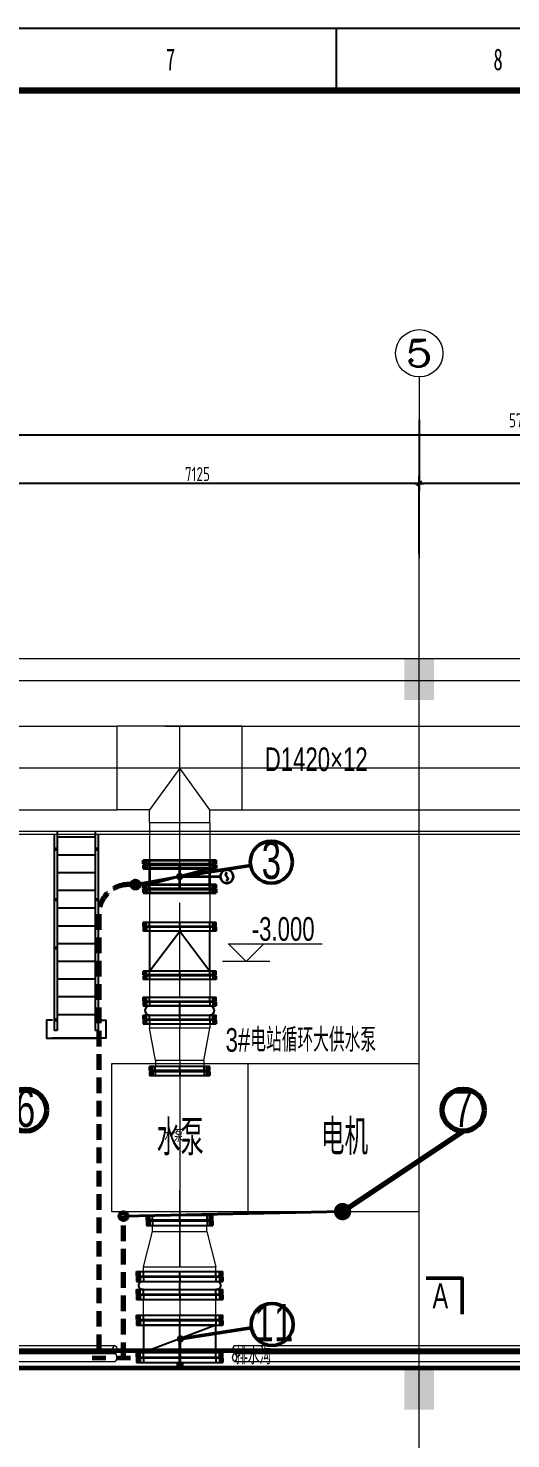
# Model space of a CAD drawing. Header units: millimetres. Extents: x -705761 to 1364679, y -410401 to 446404.
# Drawn here: x -530946 to -523195, y -101784 to -79126 of the extents above; entities that cross this region are included whole.
import ezdxf
from ezdxf.enums import TextEntityAlignment as Align

# ---------------------------------------------------------------- set-up
doc = ezdxf.new("R2010")
doc.units = ezdxf.units.MM
for name, pattern in [('( Dashed )', [0.75, 0.5, -0.25]), ('ACAD_ISO02W100', [15, 12, -3]), ('CENTER', [2, 1.25, -0.25, 0.25, -0.25])]:
    doc.linetypes.add(name, pattern=pattern)
doc.layers.get('DEFPOINTS').update_dxf_attribs({"lineweight": 13})
for name, color, linetype, lineweight in [('AXIS', 3, 'Continuous', 13), ('AXIS_TEXT', 7, 'Continuous', 13), ('COLUMN', 7, 'Continuous', 13), ('DOTE', 1, 'Continuous', 13), ('PUB_WALL', 255, 'Continuous', 13), ('STAIR', 2, 'Continuous', 13), ('W－给排水设备', 7, 'Continuous', 25), ('净环供水泵管路', 4, 'Continuous', 53), ('图框', 7, 'Continuous', 13), ('水HH-排水沟', 30, 'Continuous', 30), ('消防水管', 6, 'Continuous', 53), ('自动化文字', 255, 'Continuous', 35), ('设备基础', 7, 'Continuous', 30)]:
    doc.layers.add(name, color=color, linetype=linetype, lineweight=lineweight)
for name, color, linetype in [('BZ', 3, 'Continuous'), ('TK', 7, 'Continuous'), ('YQ_DIM', 3, 'Continuous'), ('YY', 4, 'Continuous'), ('模板-签名-公用', 3, 'Continuous'), ('水HH-文字说明', 7, 'Continuous')]:
    doc.layers.add(name, color=color, linetype=linetype)
doc.styles.add('_TCH_AXIS', font='complex.shx', dxfattribs={"bigfont": 'gbcbig.shx'})
doc.styles.add('BSIET 300', font='BSDI_XW.shx', dxfattribs={"width": 0.7, "height": 300, "bigfont": 'BSDI_HZ.shx'})
doc.styles.add('BSIET 400', font='BSDI_XW.shx', dxfattribs={"width": 0.7, "height": 400, "bigfont": 'BSDI_HZ.shx'})
doc.styles.add('COMPLEX', font='ROS.shx', dxfattribs={"width": 0.7, "bigfont": 'HzTXT.shx'})
doc.styles.add('Style-仿宋_GB2312', font='')
doc.styles.add('YQ_DIM', font='Superos.shx', dxfattribs={"width": 0.8, "bigfont": 'hzdx.shx'})
doc.styles.add('宋体', font='', dxfattribs={"width": 0.7, "height": 2.5})
doc.styles.add('首钢设计院H4', font='BSDI_XW.shx', dxfattribs={"width": 0.7, "height": 0.004, "bigfont": 'BSDI_HZ.shx'})
doc.styles.add('首钢设计院H5', font='ROS.shx', dxfattribs={"width": 0.7, "height": 5, "bigfont": 'HzTXT.shx'})
doc.styles.get('Style-仿宋_GB2312').set_extended_font_data('仿宋_GB2312')
doc.styles.get('宋体').set_extended_font_data('SimSun')
doc.dimstyles.new('yq75', dxfattribs={"dimscale": 75, "dimtxt": 3, "dimasz": 1, "dimexe": 1.5, "dimexo": 3, "dimgap": 0.5, "dimtad": 1, "dimdec": 0, "dimdsep": 46, "dimtxsty": 'YQ_DIM', "dimblk": 'YQTICK', "dimcen": 0, "dimclrd": 256, "dimclre": 256, "dimclrt": 7, "dimadec": 1, "dimazin": 2, "dimtfac": 1, "dimtdec": 4, "dimtix": 1, "dimtmove": 2, "dimatfit": 2, "dimfxl": 1, "dimtolj": 1, "dimtzin": 0, "dimarcsym": 0})

# ---------------------------------------------------------------- blocks, each defined once
blk = doc.blocks.new('YQTICK')
blk.add_line((-1, 0), (1, 0))
at = {"const_width": 0.4}
blk.add_lwpolyline([(0.53, 0.53), (-0.53, -0.53)], dxfattribs=at)
blk = doc.blocks.new('*D166')
at = {"layer": 'DEFPOINTS', "color": 0, "lineweight": 40, "transparency": 16777216}
for p in [(-524666, -85192), (-517541, -85240), (-524666, -86439)]:
    blk.add_point(p, dxfattribs=at)
at = {"layer": 'YQ_DIM', "lineweight": -2, "transparency": 16777216}
for p, q in [((-524666, -85417), (-524666, -86551)), ((-517541, -85465), (-517541, -86551)), ((-517616, -86439), (-524591, -86439))]:
    blk.add_line(p, q, dxfattribs=at)
at = {"layer": 'YQ_DIM', "lineweight": -2, "transparency": 16777216, "xscale": 75, "yscale": 75, "zscale": 75, "rotation": 180}
blk.add_blockref('YQTICK', (-524666, -86439), dxfattribs=at)
at = {"layer": 'YQ_DIM', "lineweight": -2, "transparency": 16777216, "xscale": 75, "yscale": 75, "zscale": 75}
blk.add_blockref('YQTICK', (-517541, -86439), dxfattribs=at)
at = {"layer": 'YQ_DIM', "color": 7, "lineweight": 15, "transparency": 16777216, "insert": (-522101, -86180), "char_height": 225, "attachment_point": 5, "style": 'YQ_DIM'}
blk.add_mtext('\\A1;\\H1x;\\W0.7;7125', dxfattribs=at)
blk = doc.blocks.new('*D168')
at = {"layer": 'DEFPOINTS', "color": 0, "lineweight": 40, "transparency": 16777216}
for p in [(-531791, -86439), (-531791, -87685), (-524666, -87801)]:
    blk.add_point(p, dxfattribs=at)
at = {"layer": 'YQ_DIM', "lineweight": -2, "transparency": 16777216}
for p, q in [((-531791, -87460), (-531791, -86326)), ((-524666, -87576), (-524666, -86326)), ((-524741, -86439), (-531716, -86439))]:
    blk.add_line(p, q, dxfattribs=at)
at = {"layer": 'YQ_DIM', "lineweight": -2, "transparency": 16777216, "xscale": 75, "yscale": 75, "zscale": 75, "rotation": 180}
blk.add_blockref('YQTICK', (-531791, -86439), dxfattribs=at)
at = {"layer": 'YQ_DIM', "lineweight": -2, "transparency": 16777216, "xscale": 75, "yscale": 75, "zscale": 75}
blk.add_blockref('YQTICK', (-524666, -86439), dxfattribs=at)
at = {"layer": 'YQ_DIM', "color": 7, "lineweight": 15, "transparency": 16777216, "insert": (-528228, -86289), "char_height": 225, "attachment_point": 5, "style": 'YQ_DIM'}
blk.add_mtext('\\A1;7125', dxfattribs=at)
blk = doc.blocks.new('*D169')
at = {"layer": 'DEFPOINTS', "color": 0, "lineweight": 40, "transparency": 16777216}
for p in [(-495881, -84729), (-552881, -85219), (-552881, -85661)]:
    blk.add_point(p, dxfattribs=at)
at = {"layer": 'YQ_DIM', "lineweight": -2, "transparency": 16777216}
for p, q in [((-495881, -84954), (-495881, -85773)), ((-552881, -85444), (-552881, -85773)), ((-495956, -85661), (-552806, -85661))]:
    blk.add_line(p, q, dxfattribs=at)
at = {"layer": 'YQ_DIM', "lineweight": -2, "transparency": 16777216, "xscale": 75, "yscale": 75, "zscale": 75, "rotation": 180}
blk.add_blockref('YQTICK', (-552881, -85661), dxfattribs=at)
at = {"layer": 'YQ_DIM', "lineweight": -2, "transparency": 16777216, "xscale": 75, "yscale": 75, "zscale": 75}
blk.add_blockref('YQTICK', (-495881, -85661), dxfattribs=at)
at = {"layer": 'YQ_DIM', "color": 7, "lineweight": 15, "transparency": 16777216, "insert": (-522956, -85425), "char_height": 225, "attachment_point": 5, "style": 'YQ_DIM'}
blk.add_mtext('\\A1;57000', dxfattribs=at)
blk = doc.blocks.new('_FZH')
blk.add_solid([(-0.5, -0.5), (0.5, -0.5), (-0.5, 0.5), (0.5, 0.5)])
blk = doc.blocks.new('_AXISO')
blk.add_circle((0, 0), 0.5)
at = {"layer": 'AXIS_TEXT', "style": 'COMPLEX', "width": 1.470588}
blk.add_attdef('A', text='', height=0.56, dxfattribs=at).set_placement((0.25, -0.28), (0.25, -0.28), align=Align.FIT)
blk = doc.blocks.new('A$C62296EC0')
for p, q in [((0, -562.5), (0, 562.5)), ((77, 562.5), (0, 562.5)), ((77, -562.5), (77, 562.5)), ((77, 505), (82, 500)), ((82, -500), (82, 500)), ((77, -562.5), (0, -562.5)), ((77, -505), (82, -500))]:
    blk.add_line(p, q)
at = {"linetype": 'ACAD_ISO02W100', "ltscale": 0.5}
for p, q in [((77, 544.5), (0, 544.5)), ((77, 505.5), (0, 505.5)), ((82, 462), (0, 462)), ((82, -462), (0, -462)), ((77, -505.5), (0, -505.5)), ((77, -544.5), (0, -544.5))]:
    blk.add_line(p, q, dxfattribs=at)
at = {"color": 1, "linetype": 'CENTER', "ltscale": 5}
for p, q in [((77, 525), (0, 525)), ((82, 0), (0, 0)), ((77, -525), (0, -525))]:
    blk.add_line(p, q, dxfattribs=at)
blk = doc.blocks.new('A$C4AEC05FC')
for p, q in [((0, -512.5), (0, 512.5)), ((69, 512.5), (0, 512.5)), ((69, -512.5), (69, 512.5)), ((69, 455), (74, 450)), ((74, -450), (74, 450)), ((69, -455), (74, -450)), ((69, -512.5), (0, -512.5))]:
    blk.add_line(p, q)
at = {"linetype": 'ACAD_ISO02W100', "ltscale": 0.5}
for p, q in [((69, 494.5), (0, 494.5)), ((69, 455.5), (0, 455.5)), ((74, 412), (0, 412)), ((74, -412), (0, -412)), ((69, -455.5), (0, -455.5)), ((69, -494.5), (0, -494.5))]:
    blk.add_line(p, q, dxfattribs=at)
at = {"color": 1, "linetype": 'CENTER', "ltscale": 5}
for p, q in [((69, 475), (0, 475)), ((74, 0), (0, 0)), ((69, -475), (0, -475))]:
    blk.add_line(p, q, dxfattribs=at)
blk = doc.blocks.new('A$C59A0232E')
for p, q in [((-236, -727.5), (-236, 727.5)), ((-158, 727.5), (-236, 727.5)), ((-158, -727.5), (-158, 727.5)), ((-145, -727.5), (-145, 727.5)), ((-145, 727.5), (-67, 727.5)), ((-67, -727.5), (-67, 727.5)), ((67, -727.5), (67, 727.5)), ((145, 727.5), (67, 727.5)), ((145, -727.5), (145, 727.5)), ((158, -727.5), (158, 727.5)), ((158, 727.5), (236, 727.5)), ((236, -727.5), (236, 727.5)), ((-158, 670), (-153, 665)), ((-153, -665), (-153, 665)), ((-145, 670), (-150, 665)), ((-150, -665), (-150, 665)), ((145, 670), (150, 665)), ((150, -665), (150, 665)), ((158, 670), (153, 665)), ((153, -665), (153, 665)), ((-158, -670), (-153, -665)), ((-145, -670), (-150, -665)), ((145, -670), (150, -665)), ((158, -670), (153, -665)), ((-158, -727.5), (-236, -727.5)), ((-145, -727.5), (-67, -727.5)), ((145, -727.5), (67, -727.5)), ((158, -727.5), (236, -727.5))]:
    blk.add_line(p, q)
at = {"linetype": 'ACAD_ISO02W100', "ltscale": 0.5}
for p, q in [((-158, 709.5), (-236, 709.5)), ((-158, 670.5), (-236, 670.5)), ((-153, 612), (-236, 612)), ((-150, 612), (-67, 612)), ((-145, 709.5), (-67, 709.5)), ((-145, 670.5), (-67, 670.5)), ((145, 709.5), (67, 709.5)), ((145, 670.5), (67, 670.5)), ((150, 612), (67, 612)), ((153, 612), (236, 612)), ((158, 709.5), (236, 709.5)), ((158, 670.5), (236, 670.5)), ((-153, -612), (-236, -612)), ((-158, -670.5), (-236, -670.5)), ((-158, -709.5), (-236, -709.5)), ((-150, -612), (-67, -612)), ((-145, -670.5), (-67, -670.5)), ((-145, -709.5), (-67, -709.5)), ((150, -612), (67, -612)), ((145, -670.5), (67, -670.5)), ((145, -709.5), (67, -709.5)), ((153, -612), (236, -612)), ((158, -670.5), (236, -670.5)), ((158, -709.5), (236, -709.5))]:
    blk.add_line(p, q, dxfattribs=at)
at = {"color": 1, "linetype": 'CENTER', "ltscale": 5}
for p, q in [((-158, 690), (-236, 690)), ((-145, 690), (-67, 690)), ((145, 690), (67, 690)), ((158, 690), (236, 690)), ((-153, 0), (-236, 0)), ((-150, 0), (-67, 0)), ((-67, 0), (67, 0)), ((150, 0), (67, 0)), ((153, 0), (236, 0)), ((-158, -690), (-236, -690)), ((-145, -690), (-67, -690)), ((145, -690), (67, -690)), ((158, -690), (236, -690))]:
    blk.add_line(p, q, dxfattribs=at)
for centre, start, end in [((0, 624), 349.83804, 190.16196), ((0, -624), 169.83804, 10.16196)]:
    blk.add_arc(centre, 68.1, start, end)
blk = doc.blocks.new('A$C52E42B17')
h = blk.add_hatch(color=256)
edge = h.paths.add_edge_path()
edge.add_arc((0, 0), 25.9, 0, 360)
for p, q in [((-401, -727.5), (-401, 727.5)), ((-323, 727.5), (-401, 727.5)), ((-323, -727.5), (-323, 727.5)), ((-310, 727.5), (-232, 727.5)), ((-310, -727.5), (-310, 727.5)), ((-232, -727.5), (-232, 727.5)), ((232, -727.5), (232, 727.5)), ((310, 727.5), (232, 727.5)), ((310, -727.5), (310, 727.5)), ((323, 727.5), (401, 727.5)), ((323, -727.5), (323, 727.5)), ((401, -727.5), (401, 727.5)), ((-323, 670), (-318, 665)), ((-318, -665), (-318, 665)), ((-310, 670), (-315, 665)), ((-315, -665), (-315, 665)), ((232, 610), (-232, -610)), ((-232, 610), (232, 610)), ((-232, -610), (-232, 610)), ((232, 610), (232, -610)), ((310, 670), (315, 665)), ((315, -665), (315, 665)), ((323, 670), (318, 665)), ((318, -665), (318, 665)), ((-323, -670), (-318, -665)), ((-310, -670), (-315, -665)), ((232, -610), (-232, -610)), ((310, -670), (315, -665)), ((323, -670), (318, -665)), ((-323, -727.5), (-401, -727.5)), ((-310, -727.5), (-232, -727.5)), ((310, -727.5), (232, -727.5)), ((323, -727.5), (401, -727.5))]:
    blk.add_line(p, q)
at = {"linetype": 'ACAD_ISO02W100', "ltscale": 0.5}
for p, q in [((-323, 709.5), (-401, 709.5)), ((-323, 670.5), (-401, 670.5)), ((-318, 612), (-401, 612)), ((-315, 612), (-232, 612)), ((-310, 709.5), (-232, 709.5)), ((-310, 670.5), (-232, 670.5)), ((310, 709.5), (232, 709.5)), ((310, 670.5), (232, 670.5)), ((315, 612), (232, 612)), ((318, 612), (401, 612)), ((323, 709.5), (401, 709.5)), ((323, 670.5), (401, 670.5)), ((-318, -612), (-401, -612)), ((-323, -670.5), (-401, -670.5)), ((-323, -709.5), (-401, -709.5)), ((-315, -612), (-232, -612)), ((-310, -670.5), (-232, -670.5)), ((-310, -709.5), (-232, -709.5)), ((315, -612), (232, -612)), ((310, -670.5), (232, -670.5)), ((310, -709.5), (232, -709.5)), ((318, -612), (401, -612)), ((323, -670.5), (401, -670.5)), ((323, -709.5), (401, -709.5))]:
    blk.add_line(p, q, dxfattribs=at)
at = {"color": 1, "linetype": 'CENTER', "ltscale": 5}
for p, q in [((-323, 690), (-401, 690)), ((-310, 690), (-232, 690)), ((310, 690), (232, 690)), ((323, 690), (401, 690)), ((-315, 0), (315, 0)), ((-323, -690), (-401, -690)), ((-310, -690), (-232, -690)), ((310, -690), (232, -690)), ((323, -690), (401, -690))]:
    blk.add_line(p, q, dxfattribs=at)
blk.add_circle((0, 0), 25.9)
blk = doc.blocks.new('A$C07B62DC1')
at = {"layer": 'DOTE', "color": 1, "linetype": 'CENTER', "lineweight": 15, "ltscale": 5}
for p, q in [((0, 927), (0, -710)), ((-1054, 0), (1054, 0))]:
    blk.add_line(p, q, dxfattribs=at)
at = {"layer": '净环供水泵管路', "lineweight": 15}
for p, q in [((-510, 927), (510, 927)), ((-510, 927), (-510, 710)), ((510, 927), (510, 710)), ((-1054, 710), (-1054, -710)), ((-510, 710), (-1054, 710)), ((-510, 710), (0, 0)), ((0, 0), (510, 710)), ((510, 710), (1054, 710)), ((1054, 710), (1054, -710)), ((-1054, -710), (1054, -710))]:
    blk.add_line(p, q, dxfattribs=at)
blk = doc.blocks.new('A$C77C71C62')
for p, q in [((-158, 615), (-223, 615)), ((-223, -615), (-223, 615)), ((-158, -615), (-158, 615)), ((-158, 560), (-153, 555)), ((-153, -555), (-153, 555)), ((-145, 560), (-150, 555)), ((-150, -555), (-150, 555)), ((-145, -615), (-145, 615)), ((-145, 615), (-80, 615)), ((-80, -615), (-80, 615)), ((-80, -510), (-80, 510)), ((145, 615), (80, 615)), ((80, -615), (80, 615)), ((80, 510), (80, -510)), ((145, -615), (145, 615)), ((145, 560), (150, 555)), ((150, -555), (150, 555)), ((158, 560), (153, 555)), ((153, -555), (153, 555)), ((158, -615), (158, 615)), ((158, 615), (223, 615)), ((223, -615), (223, 615)), ((-158, -615), (-223, -615)), ((-158, -560), (-153, -555)), ((-145, -560), (-150, -555)), ((-145, -615), (-80, -615)), ((145, -615), (80, -615)), ((145, -560), (150, -555)), ((158, -560), (153, -555)), ((158, -615), (223, -615))]:
    blk.add_line(p, q)
at = {"linetype": 'ACAD_ISO02W100', "ltscale": 0.5}
for p, q in [((-158, 598), (-223, 598)), ((-158, 562), (-223, 562)), ((-153, 512), (-223, 512)), ((-150, 512), (-80, 512)), ((-145, 598), (-80, 598)), ((-145, 562), (-80, 562)), ((145, 598), (80, 598)), ((145, 562), (80, 562)), ((150, 512), (80, 512)), ((153, 512), (223, 512)), ((158, 598), (223, 598)), ((158, 562), (223, 562)), ((-153, -512), (-223, -512)), ((-158, -562), (-223, -562)), ((-158, -598), (-223, -598)), ((-150, -512), (-80, -512)), ((-145, -562), (-80, -562)), ((-145, -598), (-80, -598)), ((150, -512), (80, -512)), ((145, -562), (80, -562)), ((145, -598), (80, -598)), ((153, -512), (223, -512)), ((158, -562), (223, -562)), ((158, -598), (223, -598))]:
    blk.add_line(p, q, dxfattribs=at)
at = {"color": 1, "linetype": 'CENTER', "ltscale": 5}
for p, q in [((-158, 580), (-223, 580)), ((-145, 580), (-80, 580)), ((145, 580), (80, 580)), ((158, 580), (223, 580)), ((-150, 0), (150, 0)), ((-158, -580), (-223, -580)), ((-145, -580), (-80, -580)), ((145, -580), (80, -580)), ((158, -580), (223, -580))]:
    blk.add_line(p, q, dxfattribs=at)
for centre, start, end in [((0, 504), 4.0988, 175.9012), ((0, -504), 184.0988, 355.9012)]:
    blk.add_arc(centre, 80.2, start, end)
blk = doc.blocks.new('A$C1EB00227')
h = blk.add_hatch(color=256)
edge = h.paths.add_edge_path()
edge.add_arc((0, 0), 25.9, 0, 360)
for p, q in [((-278, -615), (-278, 615)), ((-213, 615), (-278, 615)), ((-213, -615), (-213, 615)), ((-213, 560), (-208, 555)), ((-208, -555), (-208, 555)), ((-200, 560), (-205, 555)), ((-205, -555), (-205, 555)), ((-200, 615), (-135, 615)), ((-200, -615), (-200, 615)), ((-135, -615), (-135, 615)), ((135, 510), (-135, -510)), ((-135, 510), (135, 510)), ((-135, -510), (-135, 510)), ((0, 0), (0, 685)), ((135, -615), (135, 615)), ((200, 615), (135, 615)), ((135, 510), (135, -510)), ((200, -615), (200, 615)), ((200, 560), (205, 555)), ((205, -555), (205, 555)), ((213, 560), (208, 555)), ((208, -555), (208, 555)), ((213, 615), (278, 615)), ((213, -615), (213, 615)), ((278, -615), (278, 615)), ((-213, -615), (-278, -615)), ((-213, -560), (-208, -555)), ((-200, -560), (-205, -555)), ((-200, -615), (-135, -615)), ((135, -510), (-135, -510)), ((200, -615), (135, -615)), ((200, -560), (205, -555)), ((213, -560), (208, -555)), ((213, -615), (278, -615))]:
    blk.add_line(p, q)
at = {"linetype": 'ACAD_ISO02W100', "ltscale": 0.5}
for p, q in [((-213, 598), (-278, 598)), ((-213, 562), (-278, 562)), ((-208, 512), (-278, 512)), ((-205, 512), (-135, 512)), ((-200, 598), (-135, 598)), ((-200, 562), (-135, 562)), ((200, 598), (135, 598)), ((200, 562), (135, 562)), ((205, 512), (135, 512)), ((208, 512), (278, 512)), ((213, 598), (278, 598)), ((213, 562), (278, 562)), ((-208, -512), (-278, -512)), ((-213, -562), (-278, -562)), ((-213, -598), (-278, -598)), ((-205, -512), (-135, -512)), ((-200, -562), (-135, -562)), ((-200, -598), (-135, -598)), ((205, -512), (135, -512)), ((200, -562), (135, -562)), ((200, -598), (135, -598)), ((208, -512), (278, -512)), ((213, -562), (278, -562)), ((213, -598), (278, -598))]:
    blk.add_line(p, q, dxfattribs=at)
at = {"color": 1, "linetype": 'CENTER', "ltscale": 5}
for p, q in [((-213, 580), (-278, 580)), ((-200, 580), (-135, 580)), ((200, 580), (135, 580)), ((213, 580), (278, 580)), ((-205, 0), (205, 0)), ((-213, -580), (-278, -580)), ((-200, -580), (-135, -580)), ((200, -580), (135, -580)), ((213, -580), (278, -580))]:
    blk.add_line(p, q, dxfattribs=at)
for centre, radius in [((0, 798), 112), ((0, 0), 25.9)]:
    blk.add_circle(centre, radius)
blk.add_spline([(-74, 794), (-36, 817), (3, 795), (36, 781), (76, 804)], degree=3)
blk = doc.blocks.new('A$C40CD3705')
for p, q in [((615, 143), (-615, 143)), ((-615, 78), (-615, 143)), ((615, 78), (-615, 78)), ((-615, 65), (-615, 0)), ((615, 65), (-615, 65)), ((615, 0), (-615, 0)), ((-560, 78), (-555, 73)), ((-560, 65), (-555, 70)), ((555, 73), (-555, 73)), ((555, 70), (-555, 70)), ((-510, 0), (-510, -678)), ((510, -678), (510, 0)), ((560, 78), (555, 73)), ((560, 65), (555, 70)), ((615, 78), (615, 143)), ((615, 65), (615, 0)), ((615, -678), (-615, -678)), ((-615, -743), (-615, -678)), ((615, -743), (615, -678)), ((615, -743), (-615, -743)), ((615, -756), (-615, -756)), ((-615, -756), (-615, -821)), ((615, -821), (-615, -821)), ((-560, -743), (-555, -748)), ((-560, -756), (-555, -751)), ((555, -748), (-555, -748)), ((555, -751), (-555, -751)), ((560, -743), (555, -748)), ((560, -756), (555, -751)), ((615, -756), (615, -821))]:
    blk.add_line(p, q)
at = {"linetype": 'ACAD_ISO02W100', "ltscale": 0.5}
for p, q in [((-598, 78), (-598, 143)), ((-598, 65), (-598, 0)), ((-562, 78), (-562, 143)), ((-562, 65), (-562, 0)), ((-512, 73), (-512, 143)), ((-512, 70), (-512, 0)), ((512, 73), (512, 143)), ((512, 70), (512, 0)), ((562, 78), (562, 143)), ((562, 65), (562, 0)), ((598, 78), (598, 143)), ((598, 65), (598, 0)), ((-598, -743), (-598, -678)), ((-562, -743), (-562, -678)), ((-512, -748), (-512, -678)), ((512, -748), (512, -678)), ((562, -743), (562, -678)), ((598, -743), (598, -678)), ((-598, -756), (-598, -821)), ((-562, -756), (-562, -821)), ((-512, -751), (-512, -821)), ((512, -751), (512, -821)), ((562, -756), (562, -821)), ((598, -756), (598, -821))]:
    blk.add_line(p, q, dxfattribs=at)
at = {"color": 1, "linetype": 'CENTER', "ltscale": 5}
for p, q in [((-580, 78), (-580, 143)), ((-580, 65), (-580, 0)), ((0, 73), (0, 143)), ((0, 70), (0, 0)), ((580, 78), (580, 143)), ((580, 65), (580, 0)), ((-580, -743), (-580, -678)), ((0, -748), (0, -678)), ((580, -743), (580, -678)), ((-580, -756), (-580, -821)), ((0, -751), (0, -821)), ((580, -756), (580, -821))]:
    blk.add_line(p, q, dxfattribs=at)
at = {"lineweight": -3}
for p, q in [((-510, -678), (0, 0)), ((0, 0), (510, -678))]:
    blk.add_line(p, q, dxfattribs=at)
blk = doc.blocks.new('20180309.14095956')
at = {"layer": 'BZ', "lineweight": -3}
for p, q in [((130, 3430), (130, 130)), ((180, 3480), (180, 130)), ((820, 3400), (180, 3400)), ((820, 3480), (820, 130)), ((870, 3430), (870, 130)), ((820, 3100), (180, 3100)), ((820, 2800), (180, 2800)), ((820, 2500), (180, 2500)), ((820, 2200), (180, 2200)), ((820, 1900), (180, 1900)), ((820, 1600), (180, 1600)), ((820, 1300), (180, 1300)), ((820, 1000), (180, 1000)), ((820, 700), (180, 700)), ((820, 400), (180, 400)), ((130, 130), (180, 130)), ((820, 130), (870, 130))]:
    blk.add_line(p, q, dxfattribs=at)
at = {"layer": 'BZ', "lineweight": -3, "elevation": 0}
blk.add_lwpolyline([(500, 953, 0, 30, 0), (500, 1157, 0, 0, 0), (500, 3520, 0, 0, 0)], format="xyseb", dxfattribs=at)
at = {"layer": 'STAIR', "linetype": 'ByBlock', "lineweight": -3, "elevation": 0}
for points in [[(100, 300), (0, 300), (0, 0), (900, 0)], [(900, 300), (1000, 300), (1000, 0), (100, 0)]]:
    blk.add_lwpolyline(points, dxfattribs=at)
at = {"layer": 'YY', "color": 1, "lineweight": -3, "const_width": 30, "elevation": 0}
for points in [[(154, 3179, 1), (154, 3209, 1)], [(846, 3179, -1), (846, 3209, -1)], [(154, 2325, 1), (154, 2355, 1)], [(846, 2325, -1), (846, 2355, -1)], [(154, 1507, 1), (154, 1537, 1)], [(846, 1507, -1), (846, 1537, -1)], [(154, 292, 1), (154, 322, 1)], [(846, 292, -1), (846, 322, -1)]]:
    blk.add_lwpolyline(points, format="xyb", close=True, dxfattribs=at)
blk = doc.blocks.new('BSIET_通用图框_A1+0.5_1')
at = {"layer": '图框', "color": 7, "lineweight": 25}
blk.add_line((-893.1, 594), (-893.1, 584), dxfattribs=at)
at = {"layer": '图框', "color": 7, "lineweight": 25, "flags": 128}
for points in [[(-1261, 594), (0, 594), (0, 0), (-1261, 0), (-1261, 594)], [(-10, 584), (-1236, 584), (-1236, 10), (-10, 10), (-10, 584)]]:
    blk.add_lwpolyline(points, close=True, dxfattribs=at)
at = {"layer": '图框', "const_width": 1}
blk.add_lwpolyline([(-1236, 584), (-10, 584), (-10, 10), (-1236, 10)], close=True, dxfattribs=at)
at = {"layer": 'TK', "lineweight": 25, "style": '宋体', "width": 0.7, "flags": 3}
for tag, p in [('LZHQ_N会签10_T6_H6', (-1248.11, 94.08)), ('LZHQ_N会签9_T6_H6', (-1248.24, 86.08)), ('LZHQ_N会签8_T6_H6', (-1248.24, 78.08)), ('LZHQ_N会签7_T6_H6', (-1248.36, 70.08)), ('LZHQ_N会签6_T6_H6', (-1248.25, 62.08)), ('LZHQ_N会签5_T6_H6', (-1248.25, 54.08)), ('LZHQ_N会签4_T6_H6', (-1248.25, 46.08)), ('LZHQ_N会签3_T6_H6', (-1248.25, 38.08)), ('LZHQ_N会签2_T6_H6', (-1248.25, 30.08)), ('LZHQ_N会签1_T6_H6', (-1248.25, 22.08))]:
    blk.add_attdef(tag, text='', height=2.5, dxfattribs=at).set_placement(p, align=Align.MIDDLE)
at = {"layer": '图框', "color": 7, "lineweight": 25, "style": 'Style-仿宋_GB2312', "width": 0.628572}
for s, p in [('7', (-919.7, 589)), ('8', (-867.1, 589))]:
    blk.add_text(s, height=3.5, dxfattribs=at).set_placement(p, align=Align.MIDDLE_CENTER)
at = {"layer": '模板-签名-公用', "lineweight": 25, "style": '宋体', "width": 0.7, "flags": 3}
blk.add_attdef('LZFRAME', (-45.91, 7.06), '', height=3, dxfattribs=at)
at = {"layer": '模板-签名-公用', "lineweight": 25, "style": '宋体', "width": 0.7}
blk.add_attdef('LZTQINS', text='', height=2, dxfattribs=at).set_placement((-10, 10), align=Align.MIDDLE)

msp = doc.modelspace()

# ---------------------------------------------------------------- hatches: boundary and pattern name
at = {"lineweight": 60}
h = msp.add_hatch(color=1, dxfattribs=at)
h.dxf.hatch_style = 1
h.paths.add_polyline_path([(-526036.43, -98134.69), (-525757.31, -98134.69, 1)])
h.paths.add_polyline_path([(-525757.31, -98134.69), (-526036.43, -98134.69, 1)])
at = {"layer": '图框', "lineweight": 40}
h = msp.add_hatch(color=1, dxfattribs=at)
h.dxf.hatch_style = 1
h.paths.add_polyline_path([(-528572.53, -92752.94, 1), (-528453.76, -92752.94, 1)])
h = msp.add_hatch(color=1, dxfattribs=at)
h.dxf.hatch_style = 1
h.paths.add_polyline_path([(-528561.04, -100180.04, 1), (-528442.27, -100180.04, 1)])

# ---------------------------------------------------------------- linework, layer by layer
at = {"color": 7, "linetype": 'ByBlock', "lineweight": 15}
msp.add_line((-527064.91, -94118.23), (-527824.91, -94118.23), dxfattribs=at)
at = {"color": 1, "linetype": 'CENTER', "lineweight": 15, "ltscale": 5}
msp.add_line((-528513.15, -98452.94), (-528513.15, -98357.94), dxfattribs=at)
at = {"color": 1, "lineweight": 60}
msp.add_line((-528451.42, -100614.15), (-528561.65, -100614.15), dxfattribs=at)
at = {"linetype": '( Dashed )', "lineweight": 70, "ltscale": 500}
msp.add_lwpolyline([(-529222.73, -92882.47), (-529336.07, -92882.47, 0.41421356), (-529811.07, -93357.47), (-529811.07, -100485.19)], format="xyb", dxfattribs=at)
msp.add_lwpolyline([(-529415.65, -100485.19), (-529415.65, -98207.93)], dxfattribs=at)
at = {"color": 2, "lineweight": 60}
msp.add_lwpolyline([(-545926.58, -100367.19), (-506378.15, -100367.19), (-506378.15, -100652.19), (-545926.58, -100652.19)], close=True, dxfattribs=at)
at = {"lineweight": 15}
for points in [[(-529554.35, -100544.37, 0.5), (-529554.35, -100414.7, -0.5), (-529554.35, -100285.02, -0.5), (-529554.35, -100414.7)], [(-527630.2, -100285.02, 0.5), (-527630.2, -100414.7, -0.5), (-527630.2, -100544.37, -0.5), (-527630.2, -100414.7)]]:
    msp.add_lwpolyline(points, format="xyb", dxfattribs=at)
at = {"color": 1, "lineweight": 60}
for points in [[(-529921.13, -100485.19), (-529701.01, -100485.19)], [(-529525.7, -100485.19), (-529305.59, -100485.19)]]:
    msp.add_lwpolyline(points, dxfattribs=at)
for centre in [(-529222.73, -92882.47), (-529415.65, -98207.93)]:
    msp.add_circle(centre, 59.39, dxfattribs=at)
at = {"layer": 'AXIS', "lineweight": 15}
msp.add_line((-524665.65, -84728.58), (-524665.65, -87637.19), dxfattribs=at)
at = {"layer": 'AXIS', "color": 40, "lineweight": 70}
msp.add_line((-525896.87, -98134.69), (-523959.13, -96842.07), dxfattribs=at)
at = {"layer": 'AXIS', "color": 201, "lineweight": 50}
msp.add_line((-528501.65, -100180.04), (-527362.86, -100000.33), dxfattribs=at)
at = {"layer": 'COLUMN', "color": 4, "lineweight": 15}
for p, q in [((-545926.55, -92026.34), (-506140.65, -92025.37)), ((-545926.55, -92073.84), (-506188.15, -92072.87))]:
    msp.add_line(p, q, dxfattribs=at)
at = {"layer": 'DOTE', "color": 1, "linetype": 'CENTER', "lineweight": 15, "ltscale": 5}
for p, q in [((-524665.65, -102436.92), (-524665.65, -86259.69)), ((-522263, -91009.69), (-544334.35, -91009.69)), ((-528513.15, -92718.36), (-528513.15, -91462.91)), ((-528513.15, -94271.99), (-528513.15, -93172.46)), ((-528513.15, -94692.84), (-528513.15, -94407.84)), ((-528513.15, -95042.44), (-528513.15, -95189.69)), ((-528513.15, -95042.44), (-528513.15, -95189.69)), ((-528513.15, -95710.29), (-528513.15, -95189.69)), ((-528513.15, -95710.29), (-528513.15, -95805.29)), ((-528513.15, -95710.29), (-528513.15, -95805.29)), ((-528513.15, -95948.74), (-528513.15, -99022.94)), ((-528513.15, -99024.11), (-528513.15, -97790.45)), ((-528513.15, -98452.94), (-528513.15, -99022.94)), ((-528513.15, -99544.28), (-528513.15, -99794.13)), ((-528513.15, -100031.63), (-528513.15, -99781.78)), ((-534660.11, -100414.69), (-529554.34, -100414.69)), ((-527630.21, -100414.69), (-521744.18, -100414.69))]:
    msp.add_line(p, q, dxfattribs=at)
at = {"layer": 'DOTE', "color": 1, "linetype": 'CENTER', "ltscale": 5}
msp.add_line((-528513.15, -95710.29), (-528513.15, -95805.29), dxfattribs=at)
at = {"layer": 'PUB_WALL', "lineweight": 15}
for p, q in [((-540711.05, -89252.82), (-504440.15, -89252.82)), ((-552643.05, -89604.32), (-503015.15, -89604.32))]:
    msp.add_line(p, q, dxfattribs=at)
at = {"layer": '净环供水泵管路', "lineweight": 15}
for p, q in [((-532309.25, -90335.19), (-529514.45, -90335.19)), ((-528746.75, -90335.19), (-522023.7, -90335.19)), ((-532309.25, -91684.19), (-529514.45, -91684.19)), ((-527511.85, -91684.19), (-522023.7, -91684.19)), ((-528997.65, -91890.34), (-528997.65, -92488.84)), ((-528028.65, -91890.34), (-528028.65, -92488.84)), ((-528997.65, -93017.04), (-528997.65, -93492.04)), ((-528028.65, -93017.04), (-528028.65, -93492.04)), ((-528997.65, -94407.84), (-528997.65, -94692.84)), ((-528028.65, -94407.84), (-528028.65, -94692.84)), ((-528997.65, -95116.54), (-528997.65, -95189.69)), ((-528997.65, -95116.54), (-528997.65, -95189.69)), ((-528028.65, -95116.54), (-528028.65, -95189.69)), ((-528028.65, -95116.54), (-528028.65, -95189.69)), ((-528028.65, -95189.69), (-528997.65, -95189.69)), ((-528902.65, -95710.29), (-528997.65, -95189.69)), ((-528123.65, -95710.29), (-528028.65, -95189.69)), ((-528902.65, -95710.29), (-528902.65, -95805.29)), ((-528902.65, -95710.29), (-528902.65, -95805.29)), ((-528123.65, -95710.29), (-528902.65, -95710.29)), ((-528123.65, -95710.29), (-528123.65, -95805.29)), ((-528123.65, -95710.29), (-528123.65, -95805.29)), ((-529092.65, -99022.94), (-528950.15, -98452.94)), ((-528950.15, -98452.94), (-528950.15, -98357.94)), ((-528950.15, -98452.94), (-528076.15, -98452.94)), ((-528076.15, -98452.94), (-528076.15, -98357.94)), ((-528076.15, -98452.94), (-527933.65, -99022.94)), ((-529092.65, -99097.99), (-529092.65, -99022.94)), ((-529092.65, -99022.94), (-527933.65, -99022.94)), ((-527933.65, -99097.99), (-527933.65, -99022.94)), ((-529092.65, -99796.24), (-529092.65, -99544.28)), ((-527933.65, -99796.24), (-527933.65, -99544.28))]:
    msp.add_line(p, q, dxfattribs=at)
at = {"layer": '图框', "lineweight": 40}
for p, q in [((-528513.15, -92752.94), (-529222.73, -92882.47)), ((-525896.87, -98134.69), (-529415.65, -98207.93)), ((-528513.23, -100201.81), (-528513.23, -100614.15))]:
    msp.add_line(p, q, dxfattribs=at)
at = {"layer": '图框', "color": 1, "linetype": 'Continuous', "lineweight": 50, "elevation": -486.97, "flags": 128}
msp.add_lwpolyline([(-524555.08, -99204.99), (-523975.61, -99204.99), (-523975.61, -99784.47)], dxfattribs=at)
at = {"layer": '水HH-排水沟', "lineweight": 15}
for p, q in [((-545803.05, -100367.19), (-507138.15, -100367.19)), ((-545803.05, -100652.19), (-506853.15, -100652.19))]:
    msp.add_line(p, q, dxfattribs=at)
at = {"layer": '水HH-文字说明', "lineweight": 15}
msp.add_line((-527737.06, -93833.23), (-526225.36, -93833.23), dxfattribs=at)
msp.add_lwpolyline([(-527729.91, -93833.23), (-527444.91, -94118.23), (-527159.91, -93833.23)], dxfattribs=at)
at = {"layer": '消防水管', "lineweight": 15}
for p, q in [((-534660.1, -100285.02), (-529554.35, -100285.02)), ((-527630.2, -100285.02), (-521744.19, -100285.02)), ((-534660.1, -100544.37), (-529554.35, -100544.37)), ((-527630.2, -100544.37), (-521744.19, -100544.37))]:
    msp.add_line(p, q, dxfattribs=at)
at = {"layer": '自动化文字', "color": 201, "lineweight": 50}
msp.add_line((-528513.15, -92752.94), (-527374.35, -92573.23), dxfattribs=at)
for centre in [(-527040.56, -92520.56), (-527029.07, -99947.66)]:
    msp.add_circle(centre, 337.92, dxfattribs=at)
at = {"layer": '自动化文字', "color": 40, "lineweight": 70}
for centre in [(-530989.04, -96504.15), (-523959.13, -96504.15)]:
    msp.add_circle(centre, 337.92, dxfattribs=at)
at = {"layer": '设备基础', "lineweight": 15}
for p, q in [((-524665.65, -95759.69), (-529605.65, -95759.69)), ((-524665.65, -95759.69), (-529605.65, -95759.69)), ((-529605.65, -95759.69), (-529605.65, -98134.69)), ((-527420.65, -95759.69), (-527420.65, -98134.69)), ((-527420.65, -95759.69), (-527420.65, -98134.69)), ((-524665.65, -98134.69), (-524665.65, -95759.69)), ((-529605.65, -98134.69), (-524665.65, -98134.69)), ((-529605.65, -98134.69), (-524665.65, -98134.69))]:
    msp.add_line(p, q, dxfattribs=at)

# ---------------------------------------------------------------- block references
at = {"lineweight": 15, "yscale": 0.95, "zscale": 0.95}
for name, p, xscale, rotation in [('A$C07B62DC1', (-528513.15, -91009.69), 0.95, 180), ('A$C77C71C62', (-528513.15, -94904.69), -0.95, 270), ('A$C4AEC05FC', (-528513.15, -95805.29), -0.95, 90), ('A$C4AEC05FC', (-528513.15, -95948.74), -0.95, 270), ('A$C62296EC0', (-528513.15, -98357.94), -0.95, 270), ('A$C59A0232E', (-528513.15, -99322.19), -0.95, 270), ('A$C52E42B17', (-528513.15, -100177.19), -0.95, 270)]:
    msp.add_blockref(name, p, dxfattribs=dict(at, xscale=xscale, rotation=rotation))
at = {"lineweight": 15, "xscale": 0.95, "yscale": 0.95, "zscale": 0.95}
msp.add_blockref('A$C40CD3705', (-528513.15, -93627.89), dxfattribs=at)
at = {"lineweight": -3, "xscale": -0.95, "yscale": 0.95, "zscale": 0.95}
for p, rotation in [((-528513.15, -98199.29), 90), ((-528513.15, -98357.94), 270)]:
    msp.add_blockref('A$C62296EC0', p, dxfattribs=dict(at, rotation=rotation))
at = {"layer": 'AXIS', "lineweight": 15}
ref = msp.add_blockref('_AXISO', (-524665.65, -84348.58), dxfattribs=dict(at, xscale=760, yscale=760, zscale=760))
ref.add_attrib('A', '5', dxfattribs={"layer": 'AXIS_TEXT', "height": 429.92, "style": '_TCH_AXIS', "width": 1.5}).set_placement((-524880.61, -84563.54), (-524450.69, -84563.54), align=Align.FIT)
at = {"layer": 'COLUMN', "lineweight": 15, "xscale": -475, "yscale": -665, "zscale": 475, "rotation": 180}
for p in [(-524665.65, -89584.69), (-524665.65, -100984.69)]:
    msp.add_blockref('_FZH', p, dxfattribs=at)
at = {"layer": 'COLUMN', "lineweight": 15, "xscale": -475, "yscale": 665, "zscale": 475}
for p in [(-524665.65, -89584.69), (-524665.65, -100984.69)]:
    msp.add_blockref('_FZH', p, dxfattribs=at)
at = {"layer": 'W－给排水设备', "color": 0, "lineweight": 15, "xscale": -0.95, "yscale": 0.95, "zscale": 0.95}
msp.add_blockref('20180309.14095956', (-529700.65, -95347.59), dxfattribs=at)
at = {"layer": '图框', "xscale": 100, "yscale": 100, "zscale": 100}
msp.add_blockref('BSIET_通用图框_A1+0.5_1', (-436689.82, -138526.46), dxfattribs=at)
at = {"layer": '自动化文字', "lineweight": 15, "xscale": -0.95, "yscale": 0.95, "zscale": 0.95, "rotation": 270}
msp.add_blockref('A$C1EB00227', (-528513.15, -92752.94), dxfattribs=at)

# ---------------------------------------------------------------- texts
at = {"layer": 'W－给排水设备', "color": 7, "lineweight": 15, "style": 'BSIET 300', "width": 0.7}
msp.add_text('排水沟', height=285, dxfattribs=at).set_placement((-527327.27, -100589.77), align=Align.CENTER)
at = {"layer": '图框', "color": 1, "linetype": 'Continuous', "lineweight": 50, "insert": (-524201.44, -99287.38, -486.97), "char_height": 400, "attachment_point": 3, "line_spacing_factor": 0.6, "style": '首钢设计院H4'}
msp.add_mtext('\\H1x;\\W0.7;A', dxfattribs=at)
at = {"layer": '水HH-文字说明', "lineweight": 15, "style": 'BSIET 400', "width": 0.7}
for s, p in [('D1420×12', (-525494.48, -91060.02)), ('-3.000', (-526346.52, -93784.99))]:
    msp.add_text(s, height=380, dxfattribs=at).set_placement(p, align=Align.RIGHT)
for s, height, p in [('3#电站循环大供水泵', 380, (-527775.74, -95567.91)), ('水泵', 570, (-528882.74, -97232.08)), ('电机', 570, (-526244.91, -97224.6)), ('水泵', 190, (-528759.69, -97010.22))]:
    msp.add_text(s, height=height, dxfattribs=at).set_placement(p)
at = {"layer": '自动化文字', "color": 201, "lineweight": 50, "style": '首钢设计院H5', "width": 0.7}
for s, p in [('3', (-527196.5, -92792.18)), ('11', (-527313.03, -100219.27))]:
    msp.add_text(s, height=600, dxfattribs=at).set_placement(p)
at = {"layer": '自动化文字', "color": 40, "lineweight": 70, "style": '首钢设计院H5', "width": 0.7}
for s, p in [('6', (-531144.97, -96775.77)), ('7', (-524115.06, -96775.77))]:
    msp.add_text(s, height=600, dxfattribs=at).set_placement(p)

# ---------------------------------------------------------------- dimensions: what is measured, and where the dimension line sits
at = {"layer": 'YQ_DIM', "lineweight": 15}
dim = msp.add_linear_dim(base=(-552880.55, -85660.87), p1=(-495880.65, -84728.58), p2=(-552880.55, -85218.96), angle=180, dimstyle='yq75', dxfattribs=at)
dim.commit()
dim.dimension.update_dxf_attribs({"geometry": '*D169', "text_midpoint": (-522955.6, -85424.56), "dimtype": 160})
dim = msp.add_linear_dim(base=(-524665.65, -86438.58), p1=(-517540.65, -85239.96), p2=(-524665.65, -85192.46), angle=180, text='\\H1x;\\W0.7;<>', dimstyle='yq75', dxfattribs=at)
dim.commit()
dim.dimension.update_dxf_attribs({"geometry": '*D166', "text_midpoint": (-522100.65, -86179.56), "dimtype": 160})
dim = msp.add_linear_dim(base=(-531790.55, -86438.58), p1=(-524665.65, -87801.06), p2=(-531790.55, -87684.69), angle=180, dimstyle='yq75', dxfattribs=at)
dim.commit()
dim.dimension.update_dxf_attribs({"geometry": '*D168', "text_midpoint": (-528228.1, -86288.58)})

doc.saveas('drawing.dxf')
